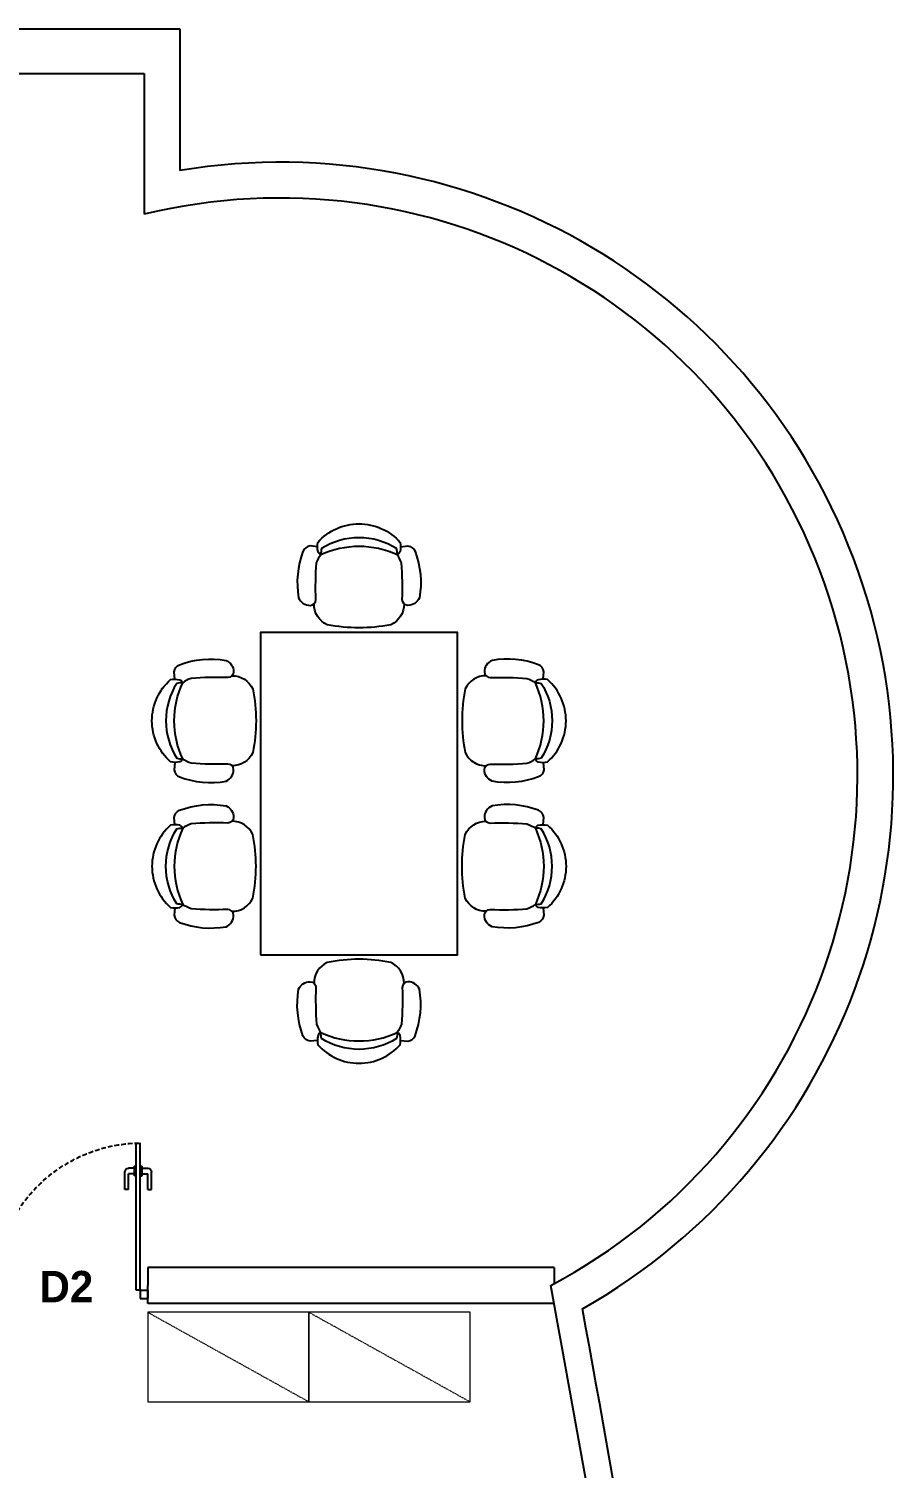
# Model space of a CAD drawing. Header units: inches. Extents: x 478327 to 492265, y -26791 to -22136.
# Drawn here: x 482269.1 to 482486.3, y -23545.5 to -23183.9 of the extents above; entities that cross this region are included whole.
import ezdxf

# ---------------------------------------------------------------- set-up
doc = ezdxf.new("R2010")
doc.units = ezdxf.units.IN
doc.header["$MEASUREMENT"] = 0
for name, pattern in [('DASHED', [0.75, 0.5, -0.25]), ('HIDDEN2', [0.1875, 0.125, -0.0625]), ('TRATTEGGIATA2', [9.525, 6.35, -3.175])]:
    doc.linetypes.add(name, pattern=pattern)
doc.layers.add('A-furniture', color=8, linetype='Continuous', lineweight=9)
doc.layers.add('I-ANNO-TEXT', color=7, linetype='Continuous', lineweight=18)
for name, color, linetype in [('GLAZING', 4, 'Continuous'), ('I-FURN', 1, 'Continuous'), ('I-WALL-IN', 3, 'Continuous')]:
    doc.layers.add(name, color=color, linetype=linetype)
doc.styles.add('MICRO', font='')
doc.styles.get('MICRO').set_extended_font_data('MicrogrammaSSi', bold=True)

# ---------------------------------------------------------------- blocks, each defined once
blk = doc.blocks.new('wchair')
at = {"linetype": 'ByBlock'}
for points in [[(251.2, -134.6, 0.299055), (177.5, -17.7, 0.045852), (0, 0, 0.045852), (-177.5, -17.7, 0.299055), (-251.2, -134.6)], [(-232.3, -453), (-273, -457, -0.28495), (-312.8, -426.9, -0.135714), (-337, -167.6, -0.303307), (-272.5, -125.2, -0.392328), (-241.2, -157.6, 0.028942), (-236.9, -362.4, 0.074155), (-212.5, -409.5)], [(232.3, -453), (273, -457, 0.28495), (312.8, -426.9, 0.135714), (337, -167.6, 0.303307), (272.5, -125.2, 0.392328), (241.2, -157.6, -0.028942), (236.9, -362.4, -0.074155), (212.5, -409.5)], [(-212.5, -409.5, 0.108081), (0, -456.2, 0.108081), (212.5, -409.5)]]:
    blk.add_lwpolyline(points, format="xyb", dxfattribs=at)
blk.add_lwpolyline([(0, -580.8, 0.214073), (229.7, -477.4, 0.112734), (229, -425.4, 0.249489), (212.5, -409.5, -0.087262), (209, -442.7, -0.141042), (0, -502.9, -0.141042), (-209, -442.7, -0.087262), (-212.5, -409.5, 0.249489), (-229, -425.4, 0.112734), (-229.7, -477.4, 0.214073)], format="xyb", close=True, dxfattribs=at)
blk = doc.blocks.new('YDYTFUFY')
blk.add_lwpolyline([(-550, -1800), (550, -1800), (550, 0), (-550, 0)], close=True)
at = {"xscale": -1}
for p, rotation in [((0, 25), 180), ((-575, -493.8), 270), ((575, -1306.2), 90)]:
    blk.add_blockref('wchair', p, dxfattribs=dict(at, rotation=rotation))
for p, rotation in [((575, -493.8), 90), ((-575, -1306.2), 270)]:
    blk.add_blockref('wchair', p, dxfattribs=dict(rotation=rotation))
blk.add_blockref('wchair', (0, -1825))
blk = doc.blocks.new('glass doors- 900')
for p, q in [((387080.9, -15045.5), (387080.9, -14224.6)), ((387102.3, -15045.5), (387102.3, -14226.3)), ((387070.1, -14365.5), (387038, -14365.5)), ((387080.9, -14354.8), (387070.1, -14354.8)), ((387070.1, -14408.4), (387070.1, -14354.8)), ((387102.3, -14354.8), (387113, -14354.8)), ((387113, -14408.4), (387113, -14354.8)), ((387113, -14365.5), (387145.1, -14365.5)), ((387016.6, -14483.4), (387016.6, -14387)), ((387038, -14483.4), (387038, -14397.7)), ((387070.1, -14397.7), (387038, -14397.7)), ((387080.9, -14408.4), (387070.1, -14408.4)), ((387102.3, -14408.4), (387113, -14408.4)), ((387113, -14397.7), (387145.1, -14397.7)), ((387145.1, -14483.4), (387145.1, -14397.7)), ((387166.6, -14483.4), (387166.6, -14387)), ((387038, -14483.4), (387016.6, -14483.4)), ((387145.1, -14483.4), (387166.6, -14483.4)), ((387038, -15045.5), (387038, -15092.6)), ((387080.9, -15045.5), (387038, -15045.5)), ((387080.9, -15092.6), (387038, -15092.6)), ((387080.9, -15045.5), (387080.9, -15092.6)), ((387080.9, -15045.5), (387080.9, -15092.6)), ((387080.9, -15045.5), (387102.3, -15045.5)), ((387895.1, -15045.5), (387895.1, -15092.6)), ((387895.1, -15045.5), (387895.1, -15092.6)), ((387895.1, -15045.5), (387895.1, -15045.5)), ((387895.1, -15045.5), (387938, -15045.5)), ((387895.1, -15092.6), (387938, -15092.6)), ((387938, -15045.5), (387938, -15092.6))]:
    blk.add_line(p, q)
at = {"linetype": 'DASHED', "ltscale": 50}
blk.add_arc((387070.1, -15049.8), 825.3, 358.60282, 89.25501, dxfattribs=at)
for centre, start, end in [((387038, -14387), 90, 180), ((387145.1, -14387), 0, 90)]:
    blk.add_arc(centre, 21.4, start, end)

msp = doc.modelspace()

# ---------------------------------------------------------------- linework, layer by layer
for p, q in [((481722.124, -23183.889, 6.93), (482307.126, -23183.889, 6.93)), ((482307.126, -23183.889, 6.93), (482307.126, -23219.489, 6.93)), ((482070.876, -23195.139, 6.93), (482298.126, -23195.139, 6.93)), ((482298.126, -23195.139, 6.93), (482298.126, -23230.499, 6.93))]:
    msp.add_line(p, q)
for centre, radius, start, end in [((482332.272, -23371.466, 6.93), 154.043, 299.5474, 99.39527), ((482332.272, -23371.466, 6.93), 145.043, 297.9643, 103.61663), ((477156.787, -24469.764, 6.93), 5332.5, 8.70029, 10.482734), ((477156.787, -24469.764, 6.93), 5339.25, 8.73806, 10.404936)]:
    msp.add_arc(centre, radius, start, end)
at = {"layer": 'A-furniture', "linetype": 'HIDDEN2'}
for p, q in [((482299.036, -23506.324, 6.93), (482339.536, -23528.824, 6.93)), ((482339.536, -23506.324, 6.93), (482380.036, -23528.824, 6.93))]:
    msp.add_line(p, q, dxfattribs=at)
at = {"layer": 'A-furniture', "elevation": 6.93}
for points in [[(482339.536, -23528.824), (482339.536, -23506.324), (482299.036, -23506.324), (482299.036, -23528.824)], [(482380.036, -23528.824), (482380.036, -23506.324), (482339.536, -23506.324), (482339.536, -23528.824)]]:
    msp.add_lwpolyline(points, close=True, dxfattribs=at)
at = {"layer": 'I-WALL-IN'}
for p, q in [((482401.117, -23495.074, 6.93), (482299.036, -23495.074, 6.93)), ((482299.036, -23495.074, 6.93), (482299.036, -23499.574, 6.93)), ((482401.117, -23495.074, 6.93), (482401.117, -23499.129, 6.93)), ((482401.117, -23504.074, 6.93), (482299.036, -23504.074, 6.93))]:
    msp.add_line(p, q, dxfattribs=at)
at = {"layer": 'I-WALL-IN', "elevation": 6.93}
msp.add_lwpolyline([(482299.036, -23504.074), (482299.036, -23499.574)], dxfattribs=at)

# ---------------------------------------------------------------- block references
at = {"layer": 'GLAZING', "xscale": -0.04500000025145709, "yscale": 0.04499999998952262, "zscale": 0.04499999999999744}
msp.add_blockref('glass doors- 900', (499715.746, -22823.681, 6.93), dxfattribs=at)
at = {"layer": 'I-FURN', "linetype": 'TRATTEGGIATA2', "xscale": 0.04500000025145709, "yscale": 0.04500000025145709, "zscale": 0.04500000025145709}
msp.add_blockref('YDYTFUFY', (482352.106, -23335.509, 6.93), dxfattribs=at)

# ---------------------------------------------------------------- texts
at = {"layer": 'I-ANNO-TEXT', "insert": (482271.863, -23495.93, 6.93), "char_height": 7.875, "attachment_point": 1, "style": 'MICRO'}
msp.add_mtext_dynamic_manual_height_columns('{\\fBahnschrift Light|b1|i0|c0|p34;D2}', width=7.40993, gutter_width=1.5, heights=[0], dxfattribs=at)

doc.saveas('drawing.dxf')
